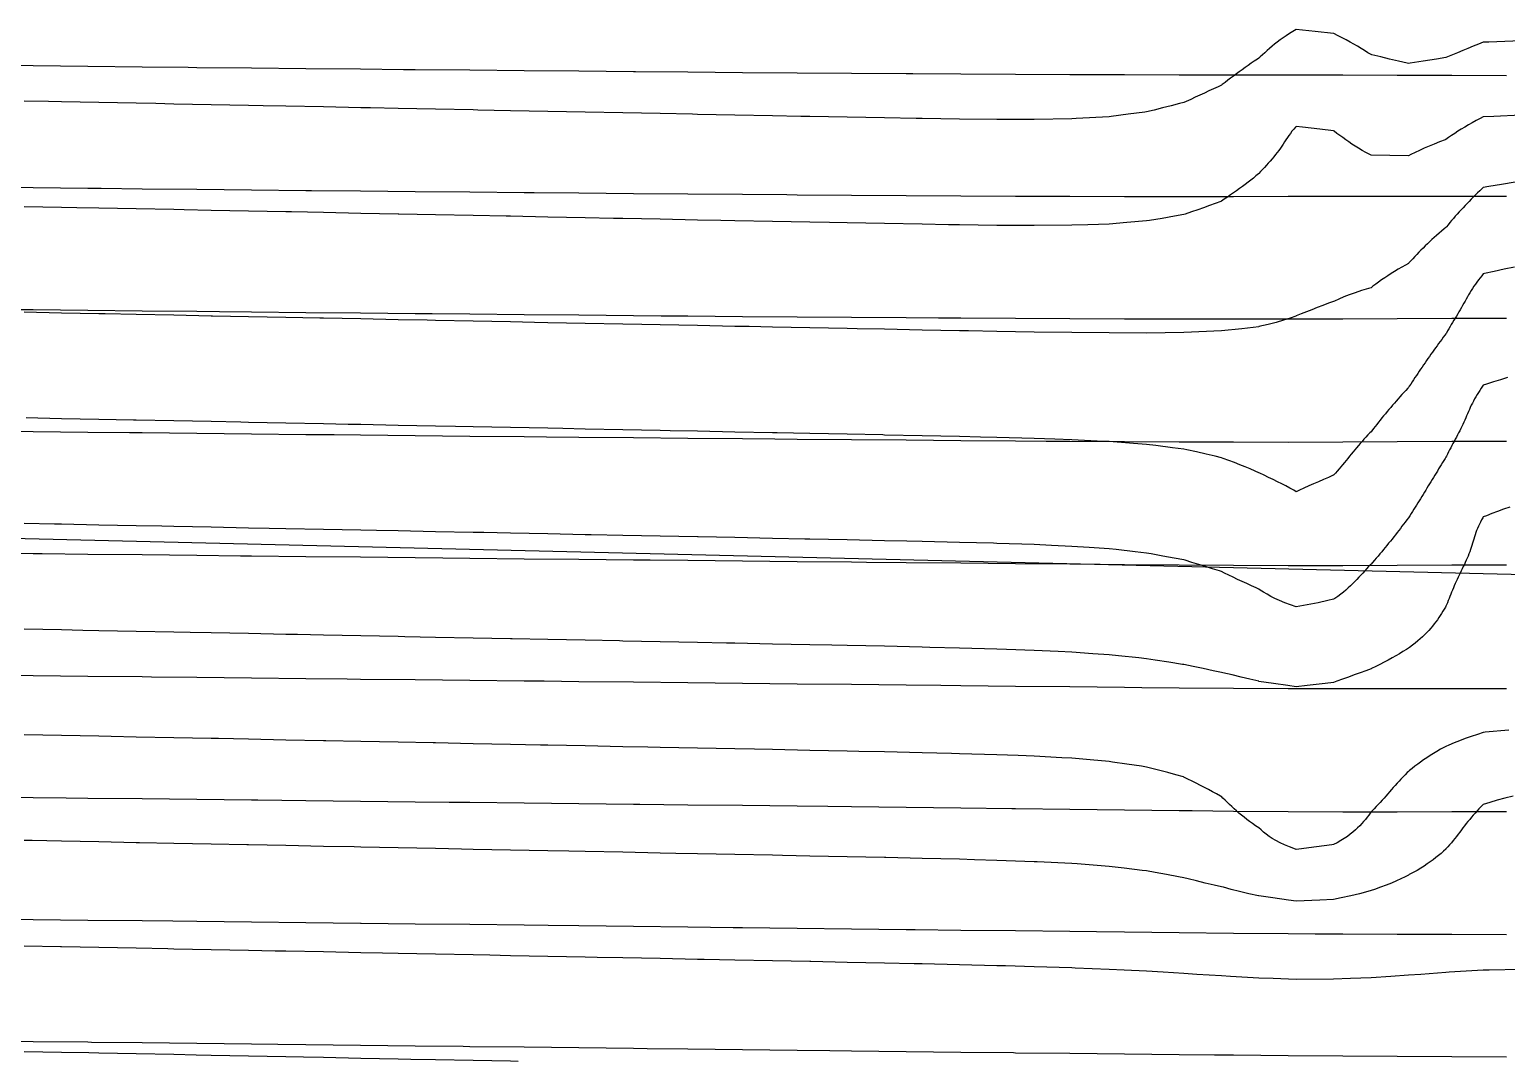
# Model space of a CAD drawing. Header units: metres. Extents: x 0 to 7092, y 40 to 458.
# Drawn here: x 3301 to 3386.6, y 40 to 99.8 of the extents above; entities that cross this region are included whole.
import ezdxf

# ---------------------------------------------------------------- set-up
doc = ezdxf.new("R2010")
doc.units = ezdxf.units.M

msp = doc.modelspace()

# ---------------------------------------------------------------- linework, layer by layer
at = {"layer": 'Contour_Level_10'}
msp.add_lwpolyline([(3386.6, 97.138), (3383.438, 97.157), (3380.276, 97.169), (3377.115, 97.18), (3373.953, 97.186), (3370.791, 97.185), (3367.629, 97.187), (3364.468, 97.194), (3361.306, 97.204), (3358.144, 97.218), (3354.982, 97.235), (3352.199, 97.252), (3351.821, 97.255), (3348.659, 97.276), (3345.497, 97.299), (3342.335, 97.324), (3339.174, 97.349), (3336.128, 97.375), (3336.012, 97.376), (3332.85, 97.404), (3329.688, 97.433), (3326.527, 97.462), (3323.365, 97.492), (3322.694, 97.498), (3320.203, 97.522), (3317.041, 97.553), (3313.879, 97.585), (3310.718, 97.616), (3310.207, 97.622), (3307.556, 97.648), (3304.394, 97.681), (3301.232, 97.713), (3298.204, 97.745)], dxfattribs=at)
at = {"layer": 'Contour_Level_11'}
msp.add_lwpolyline([(3386.6, 90.139), (3383.438, 90.149), (3380.276, 90.149), (3377.115, 90.147), (3373.953, 90.142), (3370.791, 90.136), (3367.629, 90.134), (3364.468, 90.136), (3361.306, 90.143), (3358.144, 90.154), (3354.982, 90.169), (3351.821, 90.187), (3348.659, 90.207), (3345.497, 90.23), (3344.905, 90.234), (3342.335, 90.254), (3339.174, 90.279), (3336.012, 90.306), (3332.85, 90.334), (3330.254, 90.357), (3329.688, 90.362), (3326.527, 90.392), (3323.365, 90.422), (3320.203, 90.453), (3317.359, 90.48), (3317.041, 90.484), (3313.879, 90.515), (3310.718, 90.547), (3307.556, 90.579), (3305.178, 90.604), (3304.394, 90.612), (3301.232, 90.644), (3298.071, 90.677)], dxfattribs=at)
at = {"layer": 'Contour_Level_12'}
msp.add_lwpolyline([(3386.6, 83.073), (3383.438, 83.074), (3380.276, 83.061), (3377.115, 83.045), (3373.953, 83.035), (3370.791, 83.032), (3367.629, 83.035), (3364.468, 83.042), (3361.306, 83.053), (3358.144, 83.068), (3354.982, 83.085), (3353.697, 83.093), (3351.821, 83.105), (3348.659, 83.127), (3345.497, 83.151), (3342.335, 83.176), (3339.174, 83.203), (3337.616, 83.216), (3336.012, 83.23), (3332.85, 83.259), (3329.688, 83.288), (3326.527, 83.318), (3324.357, 83.339), (3323.365, 83.349), (3320.203, 83.38), (3317.041, 83.412), (3313.879, 83.444), (3312.035, 83.462), (3310.718, 83.476), (3307.556, 83.508), (3304.394, 83.541), (3301.232, 83.574), (3300.166, 83.586)], dxfattribs=at)
at = {"layer": 'Contour_Level_13'}
msp.add_lwpolyline([(3386.6, 75.946), (3383.438, 75.94), (3380.276, 75.92), (3377.115, 75.899), (3373.953, 75.889), (3370.791, 75.895), (3367.629, 75.908), (3364.468, 75.924), (3361.306, 75.943), (3359.938, 75.952), (3358.144, 75.964), (3354.982, 75.987), (3351.821, 76.011), (3348.659, 76.037), (3345.497, 76.064), (3344.208, 76.075), (3342.335, 76.092), (3339.174, 76.12), (3336.012, 76.15), (3332.85, 76.18), (3330.981, 76.198), (3329.688, 76.211), (3326.527, 76.242), (3323.365, 76.274), (3320.203, 76.306), (3318.671, 76.321), (3317.041, 76.338), (3313.879, 76.371), (3310.718, 76.404), (3307.556, 76.437), (3306.815, 76.444), (3304.394, 76.47), (3301.232, 76.503), (3298.071, 76.537)], dxfattribs=at)
at = {"layer": 'Contour_Level_14'}
msp.add_lwpolyline([(3386.6, 68.782), (3383.438, 68.775), (3380.276, 68.759), (3377.115, 68.741), (3373.953, 68.737), (3370.791, 68.753), (3367.629, 68.774), (3364.468, 68.799), (3363.063, 68.811), (3361.306, 68.826), (3358.144, 68.854), (3354.982, 68.882), (3351.821, 68.912), (3349.517, 68.934), (3348.659, 68.942), (3345.497, 68.973), (3342.335, 69.004), (3339.174, 69.035), (3336.99, 69.057), (3336.012, 69.067), (3332.85, 69.099), (3329.688, 69.131), (3326.527, 69.164), (3324.965, 69.18), (3323.365, 69.197), (3320.203, 69.23), (3317.041, 69.263), (3313.879, 69.297), (3313.253, 69.303), (3310.718, 69.33), (3307.556, 69.364), (3304.394, 69.398), (3301.746, 69.426), (3301.232, 69.432), (3298.071, 69.466)], dxfattribs=at)
at = {"layer": 'Contour_Level_15'}
msp.add_lwpolyline([(3386.6, 61.607), (3383.438, 61.607), (3380.276, 61.6), (3377.115, 61.596), (3373.953, 61.602), (3370.791, 61.621), (3367.629, 61.648), (3365.481, 61.67), (3364.468, 61.68), (3361.306, 61.713), (3358.144, 61.746), (3354.982, 61.78), (3353.82, 61.793), (3351.821, 61.814), (3348.659, 61.848), (3345.497, 61.882), (3342.335, 61.916), (3342.332, 61.916), (3339.174, 61.95), (3336.012, 61.984), (3332.85, 62.018), (3330.846, 62.039), (3329.688, 62.051), (3326.527, 62.085), (3323.365, 62.12), (3320.203, 62.154), (3319.425, 62.162), (3317.041, 62.188), (3313.879, 62.222), (3310.718, 62.257), (3308.09, 62.285), (3307.556, 62.291), (3304.394, 62.326), (3301.232, 62.36), (3298.071, 62.395)], dxfattribs=at)
at = {"layer": 'Contour_Level_16'}
for points in [[(3387.426, 99.165), (3385.588, 99.099), (3385.258, 99.087), (3384.978, 98.976), (3384.671, 98.853), (3384.367, 98.73), (3384.067, 98.607), (3383.77, 98.483), (3383.477, 98.36), (3383.185, 98.237), (3383.09, 98.197), (3382.555, 98.114), (3381.778, 97.991), (3381.025, 97.868), (3380.922, 97.851), (3380.851, 97.868), (3380.34, 97.991), (3379.83, 98.114), (3379.319, 98.237), (3378.805, 98.36), (3378.754, 98.372), (3378.575, 98.483), (3378.374, 98.607), (3378.172, 98.73), (3377.966, 98.853), (3377.756, 98.976), (3377.54, 99.099), (3377.318, 99.222), (3377.088, 99.345), (3376.849, 99.468), (3376.602, 99.592), (3376.586, 99.599), (3375.524, 99.715), (3374.418, 99.827), (3374.231, 99.715), (3374.032, 99.592), (3373.842, 99.468), (3373.659, 99.345), (3373.486, 99.222), (3373.322, 99.099), (3373.167, 98.976), (3373.019, 98.853), (3372.876, 98.73), (3372.737, 98.607), (3372.6, 98.483), (3372.464, 98.36), (3372.328, 98.237), (3372.25, 98.167), (3372.17, 98.114), (3371.987, 97.991), (3371.807, 97.868), (3371.631, 97.745), (3371.457, 97.622), (3371.285, 97.498), (3371.116, 97.375), (3370.949, 97.252), (3370.783, 97.129), (3370.619, 97.006), (3370.457, 96.883), (3370.295, 96.76), (3370.135, 96.637), (3370.082, 96.595), (3369.901, 96.514), (3369.632, 96.39), (3369.364, 96.267), (3369.098, 96.144), (3368.832, 96.021), (3368.567, 95.898), (3368.303, 95.775), (3368.039, 95.652), (3367.914, 95.593), (3367.657, 95.529), (3367.168, 95.405), (3366.679, 95.282), (3366.189, 95.159), (3365.746, 95.048), (3365.653, 95.036), (3364.674, 94.913), (3363.694, 94.79), (3363.578, 94.775), (3361.659, 94.667), (3361.41, 94.653), (3359.242, 94.61), (3357.073, 94.609), (3354.905, 94.629), (3352.737, 94.661), (3352.401, 94.667), (3350.569, 94.698), (3348.401, 94.738), (3346.233, 94.78), (3345.712, 94.79), (3344.065, 94.822), (3341.897, 94.864), (3339.729, 94.907), (3339.439, 94.913), (3337.561, 94.95), (3335.393, 94.993), (3333.225, 95.036), (3333.213, 95.036), (3331.057, 95.079), (3328.889, 95.122), (3326.994, 95.159), (3326.721, 95.165), (3324.552, 95.208), (3322.384, 95.25), (3320.776, 95.282), (3320.216, 95.293), (3318.048, 95.336), (3315.88, 95.379), (3314.557, 95.405), (3313.712, 95.422), (3311.544, 95.465), (3309.376, 95.508), (3308.339, 95.529), (3307.208, 95.551), (3305.04, 95.594), (3302.872, 95.637), (3302.121, 95.652), (3300.704, 95.68)], [(3386.6, 54.464), (3383.438, 54.465), (3380.276, 54.46), (3377.115, 54.454), (3373.953, 54.465), (3370.791, 54.5), (3368.382, 54.529), (3367.629, 54.537), (3364.468, 54.575), (3361.306, 54.612), (3358.144, 54.649), (3357.94, 54.652), (3354.982, 54.686), (3351.821, 54.723), (3348.659, 54.759), (3347.284, 54.775), (3345.497, 54.795), (3342.335, 54.831), (3339.174, 54.867), (3336.381, 54.898), (3336.012, 54.902), (3332.85, 54.937), (3329.688, 54.973), (3326.527, 55.008), (3325.337, 55.021), (3323.365, 55.043), (3320.203, 55.078), (3317.041, 55.113), (3314.243, 55.144), (3313.879, 55.148), (3310.718, 55.183), (3307.556, 55.218), (3304.394, 55.253), (3303.145, 55.267), (3301.232, 55.288), (3298.071, 55.324)]]:
    msp.add_lwpolyline(points, dxfattribs=at)
at = {"layer": 'Contour_Level_17'}
for points in [[(3387.426, 94.863), (3385.877, 94.79), (3385.258, 94.76), (3385.078, 94.667), (3384.844, 94.544), (3384.618, 94.42), (3384.399, 94.297), (3384.187, 94.174), (3383.984, 94.051), (3383.788, 93.928), (3383.6, 93.805), (3383.418, 93.682), (3383.241, 93.559), (3383.09, 93.45), (3383.051, 93.435), (3382.726, 93.312), (3382.415, 93.189), (3382.118, 93.066), (3381.834, 92.943), (3381.562, 92.82), (3381.301, 92.697), (3381.052, 92.574), (3380.922, 92.507), (3378.754, 92.536), (3378.682, 92.574), (3378.453, 92.697), (3378.235, 92.82), (3378.027, 92.943), (3377.83, 93.066), (3377.641, 93.189), (3377.459, 93.312), (3377.284, 93.435), (3377.113, 93.559), (3376.945, 93.682), (3376.779, 93.805), (3376.614, 93.928), (3376.586, 93.949), (3375.795, 94.051), (3374.774, 94.174), (3374.418, 94.214), (3374.382, 94.174), (3374.274, 94.051), (3374.172, 93.928), (3374.077, 93.805), (3373.989, 93.682), (3373.905, 93.559), (3373.825, 93.435), (3373.747, 93.312), (3373.668, 93.189), (3373.587, 93.066), (3373.503, 92.943), (3373.415, 92.82), (3373.323, 92.697), (3373.226, 92.574), (3373.125, 92.45), (3373.02, 92.327), (3372.912, 92.204), (3372.801, 92.081), (3372.689, 91.958), (3372.577, 91.835), (3372.464, 91.712), (3372.351, 91.589), (3372.25, 91.477), (3372.236, 91.465), (3372.087, 91.342), (3371.935, 91.219), (3371.781, 91.096), (3371.625, 90.973), (3371.465, 90.85), (3371.302, 90.727), (3371.136, 90.604), (3370.966, 90.48), (3370.793, 90.357), (3370.615, 90.234), (3370.434, 90.111), (3370.248, 89.988), (3370.082, 89.881), (3370.041, 89.865), (3369.721, 89.742), (3369.393, 89.619), (3369.055, 89.495), (3368.709, 89.372), (3368.352, 89.249), (3367.985, 89.126), (3367.914, 89.103), (3367.359, 89.003), (3366.654, 88.88), (3365.926, 88.757), (3365.746, 88.727), (3364.606, 88.634), (3363.578, 88.552), (3362.34, 88.511), (3361.41, 88.48), (3359.242, 88.463), (3357.073, 88.474), (3354.905, 88.5), (3354.264, 88.511), (3352.737, 88.535), (3350.569, 88.573), (3348.401, 88.614), (3347.38, 88.634), (3346.233, 88.656), (3344.065, 88.698), (3341.897, 88.741), (3341.085, 88.757), (3339.729, 88.784), (3337.561, 88.826), (3335.393, 88.869), (3334.856, 88.88), (3333.225, 88.912), (3331.057, 88.955), (3328.889, 88.998), (3328.636, 89.003), (3326.721, 89.041), (3324.552, 89.084), (3322.418, 89.126), (3322.384, 89.127), (3320.216, 89.17), (3318.048, 89.213), (3316.199, 89.249), (3315.88, 89.256), (3313.712, 89.298), (3311.544, 89.341), (3309.981, 89.372), (3309.376, 89.384), (3307.208, 89.427), (3305.04, 89.47), (3303.763, 89.495), (3302.872, 89.513), (3300.704, 89.556)], [(3386.6, 47.345), (3383.438, 47.356), (3380.276, 47.366), (3377.115, 47.378), (3375.522, 47.387), (3373.953, 47.397), (3370.791, 47.424), (3367.629, 47.457), (3364.468, 47.492), (3362.843, 47.511), (3361.306, 47.528), (3358.144, 47.565), (3354.982, 47.603), (3352.341, 47.634), (3351.821, 47.64), (3348.659, 47.677), (3345.497, 47.714), (3342.335, 47.75), (3341.792, 47.757), (3339.174, 47.787), (3336.012, 47.823), (3332.85, 47.86), (3331.076, 47.88), (3329.688, 47.896), (3326.527, 47.932), (3323.365, 47.968), (3320.237, 48.003), (3320.203, 48.003), (3317.041, 48.039), (3313.879, 48.075), (3310.718, 48.11), (3309.325, 48.126), (3307.556, 48.146), (3304.394, 48.182), (3301.232, 48.217), (3298.378, 48.249)]]:
    msp.add_lwpolyline(points, dxfattribs=at)
at = {"layer": 'Contour_Level_18'}
for points in [[(3387.105, 90.973), (3386.308, 90.85), (3385.584, 90.727), (3385.258, 90.669), (3385.186, 90.604), (3385.054, 90.48), (3384.926, 90.357), (3384.802, 90.234), (3384.68, 90.111), (3384.56, 89.988), (3384.441, 89.865), (3384.323, 89.742), (3384.205, 89.619), (3384.088, 89.495), (3383.972, 89.372), (3383.858, 89.249), (3383.745, 89.126), (3383.634, 89.003), (3383.525, 88.88), (3383.419, 88.757), (3383.316, 88.634), (3383.216, 88.511), (3383.118, 88.387), (3383.09, 88.351), (3382.984, 88.264), (3382.836, 88.141), (3382.692, 88.018), (3382.55, 87.895), (3382.413, 87.772), (3382.278, 87.649), (3382.145, 87.526), (3382.016, 87.402), (3381.889, 87.279), (3381.764, 87.156), (3381.642, 87.033), (3381.522, 86.91), (3381.404, 86.787), (3381.288, 86.664), (3381.174, 86.541), (3381.062, 86.417), (3380.951, 86.294), (3380.922, 86.262), (3380.755, 86.171), (3380.536, 86.048), (3380.324, 85.925), (3380.119, 85.802), (3379.921, 85.679), (3379.73, 85.556), (3379.545, 85.432), (3379.366, 85.309), (3379.192, 85.186), (3379.023, 85.063), (3378.859, 84.94), (3378.754, 84.859), (3378.605, 84.817), (3378.196, 84.694), (3377.824, 84.571), (3377.485, 84.447), (3377.175, 84.324), (3376.89, 84.201), (3376.629, 84.078), (3376.586, 84.057), (3376.296, 83.955), (3375.958, 83.832), (3375.632, 83.709), (3375.315, 83.586), (3375.005, 83.462), (3374.703, 83.339), (3374.418, 83.221), (3374.404, 83.216), (3374.064, 83.093), (3373.684, 82.97), (3373.26, 82.847), (3372.786, 82.724), (3372.256, 82.601), (3372.25, 82.599), (3371.269, 82.477), (3370.095, 82.354), (3370.082, 82.353), (3367.914, 82.26), (3365.746, 82.232), (3363.578, 82.236), (3361.41, 82.258), (3359.242, 82.288), (3357.073, 82.325), (3355.424, 82.354), (3354.905, 82.364), (3352.737, 82.405), (3350.569, 82.446), (3348.975, 82.477), (3348.401, 82.489), (3346.233, 82.531), (3344.065, 82.574), (3342.721, 82.601), (3341.897, 82.617), (3339.729, 82.66), (3337.561, 82.703), (3336.497, 82.724), (3335.393, 82.746), (3333.225, 82.789), (3331.057, 82.831), (3330.278, 82.847), (3328.889, 82.874), (3326.721, 82.917), (3324.552, 82.96), (3324.059, 82.97), (3322.384, 83.003), (3320.216, 83.046), (3318.048, 83.089), (3317.841, 83.093), (3315.88, 83.132), (3313.712, 83.175), (3311.623, 83.216), (3311.544, 83.218), (3309.376, 83.261), (3307.208, 83.304), (3305.405, 83.339), (3305.04, 83.347), (3302.872, 83.389), (3300.704, 83.432)], [(3386.6, 40.248), (3383.438, 40.267), (3380.276, 40.287), (3377.115, 40.308), (3373.953, 40.332), (3370.791, 40.359), (3369.688, 40.369), (3367.629, 40.389), (3364.468, 40.422), (3361.306, 40.456), (3358.144, 40.491), (3358.042, 40.492), (3354.982, 40.527), (3351.821, 40.564), (3348.659, 40.601), (3347.385, 40.616), (3345.497, 40.638), (3342.335, 40.674), (3339.174, 40.711), (3336.806, 40.739), (3336.012, 40.748), (3332.85, 40.785), (3329.688, 40.821), (3326.527, 40.858), (3326.151, 40.862), (3323.365, 40.894), (3320.203, 40.93), (3317.041, 40.966), (3315.41, 40.985), (3313.879, 41.002), (3310.718, 41.039), (3307.556, 41.075), (3304.606, 41.108), (3304.394, 41.111), (3301.232, 41.146), (3298.071, 41.182)]]:
    msp.add_lwpolyline(points, dxfattribs=at)
at = {"layer": 'Contour_Level_19'}
msp.add_lwpolyline([(3387.063, 86.048), (3386.463, 85.925), (3385.883, 85.802), (3385.335, 85.679), (3385.258, 85.661), (3385.173, 85.556), (3385.076, 85.432), (3384.981, 85.309), (3384.889, 85.186), (3384.8, 85.063), (3384.715, 84.94), (3384.634, 84.817), (3384.556, 84.694), (3384.482, 84.571), (3384.409, 84.447), (3384.339, 84.324), (3384.269, 84.201), (3384.201, 84.078), (3384.132, 83.955), (3384.062, 83.832), (3383.992, 83.709), (3383.921, 83.586), (3383.849, 83.462), (3383.776, 83.339), (3383.702, 83.216), (3383.628, 83.093), (3383.553, 82.97), (3383.479, 82.847), (3383.405, 82.724), (3383.332, 82.601), (3383.259, 82.477), (3383.188, 82.354), (3383.119, 82.231), (3383.09, 82.18), (3383.035, 82.108), (3382.942, 81.985), (3382.849, 81.862), (3382.757, 81.739), (3382.666, 81.616), (3382.576, 81.492), (3382.487, 81.369), (3382.399, 81.246), (3382.311, 81.123), (3382.224, 81), (3382.137, 80.877), (3382.051, 80.754), (3381.965, 80.631), (3381.88, 80.508), (3381.796, 80.384), (3381.711, 80.261), (3381.628, 80.138), (3381.544, 80.015), (3381.461, 79.892), (3381.379, 79.769), (3381.297, 79.646), (3381.215, 79.523), (3381.134, 79.399), (3381.053, 79.276), (3380.972, 79.153), (3380.922, 79.076), (3380.879, 79.03), (3380.764, 78.907), (3380.651, 78.784), (3380.54, 78.661), (3380.429, 78.538), (3380.32, 78.414), (3380.212, 78.291), (3380.105, 78.168), (3379.999, 78.045), (3379.894, 77.922), (3379.79, 77.799), (3379.687, 77.676), (3379.585, 77.553), (3379.484, 77.429), (3379.384, 77.306), (3379.284, 77.183), (3379.186, 77.06), (3379.088, 76.937), (3378.991, 76.814), (3378.895, 76.691), (3378.8, 76.568), (3378.754, 76.508), (3378.692, 76.444), (3378.573, 76.321), (3378.457, 76.198), (3378.344, 76.075), (3378.233, 75.952), (3378.124, 75.829), (3378.018, 75.706), (3377.914, 75.583), (3377.812, 75.459), (3377.71, 75.336), (3377.61, 75.213), (3377.51, 75.09), (3377.41, 74.967), (3377.309, 74.844), (3377.208, 74.721), (3377.105, 74.598), (3377.001, 74.474), (3376.897, 74.351), (3376.791, 74.228), (3376.685, 74.105), (3376.586, 73.99), (3376.567, 73.982), (3376.285, 73.859), (3375.999, 73.736), (3375.711, 73.613), (3375.424, 73.489), (3375.141, 73.366), (3374.865, 73.243), (3374.599, 73.12), (3374.418, 73.033), (3374.273, 73.12), (3374.055, 73.243), (3373.823, 73.366), (3373.58, 73.489), (3373.329, 73.613), (3373.073, 73.736), (3372.816, 73.859), (3372.561, 73.982), (3372.308, 74.105), (3372.25, 74.134), (3372.035, 74.228), (3371.748, 74.351), (3371.453, 74.474), (3371.15, 74.598), (3370.839, 74.721), (3370.517, 74.844), (3370.185, 74.967), (3370.082, 75.004), (3369.723, 75.09), (3369.194, 75.213), (3368.646, 75.336), (3368.079, 75.459), (3367.914, 75.495), (3367.241, 75.583), (3366.274, 75.706), (3365.746, 75.771), (3364.995, 75.829), (3363.578, 75.936), (3363.243, 75.952), (3361.41, 76.041), (3360.435, 76.075), (3359.242, 76.116), (3357.073, 76.176), (3356.126, 76.198), (3354.905, 76.227), (3352.737, 76.274), (3350.569, 76.319), (3350.468, 76.321), (3348.401, 76.363), (3346.233, 76.407), (3344.341, 76.444), (3344.065, 76.45), (3341.897, 76.493), (3339.729, 76.536), (3338.136, 76.568), (3337.561, 76.579), (3335.393, 76.622), (3333.225, 76.665), (3331.919, 76.691), (3331.057, 76.708), (3328.889, 76.751), (3326.721, 76.794), (3325.701, 76.814), (3324.552, 76.837), (3322.384, 76.879), (3320.216, 76.922), (3319.483, 76.937), (3318.048, 76.965), (3315.88, 77.008), (3313.712, 77.051), (3313.265, 77.06), (3311.544, 77.094), (3309.376, 77.137), (3307.208, 77.18), (3307.046, 77.183), (3305.04, 77.223), (3302.872, 77.266), (3300.828, 77.306)], dxfattribs=at)
at = {"layer": 'Contour_Level_20'}
msp.add_lwpolyline([(3386.661, 79.646), (3386.255, 79.523), (3385.847, 79.399), (3385.445, 79.276), (3385.258, 79.218), (3385.216, 79.153), (3385.135, 79.03), (3385.054, 78.907), (3384.975, 78.784), (3384.899, 78.661), (3384.825, 78.538), (3384.755, 78.414), (3384.688, 78.291), (3384.624, 78.168), (3384.564, 78.045), (3384.506, 77.922), (3384.45, 77.799), (3384.396, 77.676), (3384.343, 77.553), (3384.291, 77.429), (3384.238, 77.306), (3384.184, 77.183), (3384.129, 77.06), (3384.072, 76.937), (3384.014, 76.814), (3383.954, 76.691), (3383.892, 76.568), (3383.829, 76.444), (3383.764, 76.321), (3383.699, 76.198), (3383.633, 76.075), (3383.567, 75.952), (3383.501, 75.829), (3383.435, 75.706), (3383.37, 75.583), (3383.306, 75.459), (3383.243, 75.336), (3383.181, 75.213), (3383.119, 75.09), (3383.09, 75.031), (3383.051, 74.967), (3382.974, 74.844), (3382.898, 74.721), (3382.822, 74.598), (3382.747, 74.474), (3382.671, 74.351), (3382.596, 74.228), (3382.521, 74.105), (3382.446, 73.982), (3382.371, 73.859), (3382.296, 73.736), (3382.221, 73.613), (3382.146, 73.489), (3382.071, 73.366), (3381.995, 73.243), (3381.92, 73.12), (3381.844, 72.997), (3381.768, 72.874), (3381.692, 72.751), (3381.616, 72.628), (3381.54, 72.505), (3381.464, 72.381), (3381.387, 72.258), (3381.31, 72.135), (3381.233, 72.012), (3381.156, 71.889), (3381.079, 71.766), (3381.001, 71.643), (3380.923, 71.52), (3380.922, 71.518), (3380.829, 71.396), (3380.735, 71.273), (3380.641, 71.15), (3380.546, 71.027), (3380.451, 70.904), (3380.356, 70.781), (3380.261, 70.658), (3380.165, 70.535), (3380.068, 70.411), (3379.971, 70.288), (3379.873, 70.165), (3379.774, 70.042), (3379.675, 69.919), (3379.575, 69.796), (3379.473, 69.673), (3379.371, 69.55), (3379.267, 69.426), (3379.162, 69.303), (3379.056, 69.18), (3378.948, 69.057), (3378.838, 68.934), (3378.754, 68.841), (3378.726, 68.811), (3378.612, 68.688), (3378.498, 68.565), (3378.385, 68.441), (3378.272, 68.318), (3378.158, 68.195), (3378.044, 68.072), (3377.929, 67.949), (3377.812, 67.826), (3377.692, 67.703), (3377.567, 67.58), (3377.437, 67.456), (3377.299, 67.333), (3377.153, 67.21), (3376.998, 67.087), (3376.83, 66.964), (3376.651, 66.841), (3376.586, 66.799), (3376.25, 66.718), (3375.683, 66.595), (3375.047, 66.471), (3374.418, 66.362), (3374.088, 66.471), (3373.753, 66.595), (3373.454, 66.718), (3373.186, 66.841), (3372.945, 66.964), (3372.726, 67.087), (3372.525, 67.21), (3372.336, 67.333), (3372.25, 67.391), (3372.099, 67.456), (3371.82, 67.58), (3371.549, 67.703), (3371.284, 67.826), (3371.023, 67.949), (3370.767, 68.072), (3370.513, 68.195), (3370.262, 68.318), (3370.082, 68.407), (3369.969, 68.441), (3369.565, 68.565), (3369.164, 68.688), (3368.766, 68.811), (3368.369, 68.934), (3367.975, 69.057), (3367.914, 69.076), (3367.351, 69.18), (3366.686, 69.303), (3366.021, 69.426), (3365.746, 69.478), (3365.094, 69.55), (3363.977, 69.673), (3363.578, 69.717), (3362.423, 69.796), (3361.41, 69.865), (3360.23, 69.919), (3359.242, 69.964), (3357.073, 70.037), (3356.869, 70.042), (3354.905, 70.095), (3352.737, 70.146), (3351.86, 70.165), (3350.569, 70.193), (3348.401, 70.238), (3346.233, 70.282), (3345.941, 70.288), (3344.065, 70.326), (3341.897, 70.369), (3339.771, 70.411), (3339.729, 70.412), (3337.561, 70.455), (3335.393, 70.498), (3333.56, 70.535), (3333.225, 70.541), (3331.057, 70.584), (3328.889, 70.627), (3327.343, 70.658), (3326.721, 70.67), (3324.552, 70.713), (3322.384, 70.756), (3321.125, 70.781), (3320.216, 70.799), (3318.048, 70.842), (3315.88, 70.885), (3314.907, 70.904), (3313.712, 70.928), (3311.544, 70.97), (3309.376, 71.013), (3308.688, 71.027), (3307.208, 71.056), (3305.04, 71.099), (3302.872, 71.142), (3302.47, 71.15), (3300.704, 71.185)], dxfattribs=at)
at = {"layer": 'Contour_Level_21'}
for points in [[(2418.3, 91.479), (4565.815, 40)], [(3386.805, 72.135), (3386.435, 72.012), (3386.08, 71.889), (3385.745, 71.766), (3385.435, 71.643), (3385.258, 71.566), (3385.231, 71.52), (3385.161, 71.396), (3385.095, 71.273), (3385.033, 71.15), (3384.975, 71.027), (3384.922, 70.904), (3384.873, 70.781), (3384.827, 70.658), (3384.785, 70.535), (3384.745, 70.411), (3384.706, 70.288), (3384.669, 70.165), (3384.631, 70.042), (3384.592, 69.919), (3384.553, 69.796), (3384.511, 69.673), (3384.468, 69.55), (3384.422, 69.426), (3384.374, 69.303), (3384.324, 69.18), (3384.271, 69.057), (3384.216, 68.934), (3384.159, 68.811), (3384.101, 68.688), (3384.042, 68.565), (3383.982, 68.441), (3383.922, 68.318), (3383.862, 68.195), (3383.803, 68.072), (3383.744, 67.949), (3383.688, 67.826), (3383.632, 67.703), (3383.578, 67.58), (3383.526, 67.456), (3383.475, 67.333), (3383.425, 67.21), (3383.376, 67.087), (3383.327, 66.964), (3383.279, 66.841), (3383.229, 66.718), (3383.178, 66.595), (3383.126, 66.471), (3383.09, 66.392), (3383.066, 66.348), (3382.994, 66.225), (3382.921, 66.102), (3382.845, 65.979), (3382.766, 65.856), (3382.684, 65.733), (3382.598, 65.61), (3382.509, 65.486), (3382.415, 65.363), (3382.316, 65.24), (3382.213, 65.117), (3382.103, 64.994), (3381.988, 64.871), (3381.867, 64.748), (3381.738, 64.625), (3381.603, 64.502), (3381.46, 64.378), (3381.309, 64.255), (3381.151, 64.132), (3380.984, 64.009), (3380.922, 63.965), (3380.8, 63.886), (3380.603, 63.763), (3380.399, 63.64), (3380.187, 63.517), (3379.968, 63.393), (3379.742, 63.27), (3379.51, 63.147), (3379.272, 63.024), (3379.028, 62.901), (3378.78, 62.778), (3378.754, 62.765), (3378.457, 62.655), (3378.12, 62.532), (3377.781, 62.408), (3377.44, 62.285), (3377.101, 62.162), (3376.765, 62.039), (3376.586, 61.972), (3376.101, 61.916), (3375.056, 61.793), (3374.418, 61.716), (3373.928, 61.793), (3373.101, 61.916), (3372.25, 62.037), (3372.244, 62.039), (3371.739, 62.162), (3371.224, 62.285), (3370.701, 62.408), (3370.174, 62.532), (3370.082, 62.553), (3369.605, 62.655), (3369.024, 62.778), (3368.441, 62.901), (3367.914, 63.012), (3367.837, 63.024), (3367.042, 63.147), (3366.246, 63.27), (3365.746, 63.347), (3365.307, 63.393), (3364.127, 63.517), (3363.578, 63.574), (3362.633, 63.64), (3361.41, 63.725), (3360.62, 63.763), (3359.242, 63.829), (3357.638, 63.886), (3357.073, 63.906), (3354.905, 63.967), (3353.193, 64.009), (3352.737, 64.02), (3350.569, 64.068), (3348.401, 64.114), (3347.517, 64.132), (3346.233, 64.158), (3344.065, 64.202), (3341.897, 64.245), (3341.403, 64.255), (3339.729, 64.289), (3337.561, 64.332), (3335.393, 64.375), (3335.2, 64.378), (3333.225, 64.418), (3331.057, 64.46), (3328.985, 64.502), (3328.889, 64.503), (3326.721, 64.546), (3324.552, 64.589), (3322.767, 64.625), (3322.384, 64.632), (3320.216, 64.675), (3318.048, 64.718), (3316.548, 64.748), (3315.88, 64.761), (3313.712, 64.804), (3311.544, 64.847), (3310.33, 64.871), (3309.376, 64.89), (3307.208, 64.933), (3305.04, 64.976), (3304.112, 64.994), (3302.872, 65.019), (3300.704, 65.061)]]:
    msp.add_lwpolyline(points, dxfattribs=at)
at = {"layer": 'Contour_Level_22'}
msp.add_lwpolyline([(3386.745, 59.207), (3385.367, 59.084), (3385.258, 59.074), (3384.914, 58.961), (3384.553, 58.838), (3384.207, 58.715), (3383.877, 58.592), (3383.564, 58.468), (3383.266, 58.345), (3383.09, 58.269), (3383.005, 58.222), (3382.785, 58.099), (3382.573, 57.976), (3382.369, 57.853), (3382.173, 57.73), (3381.984, 57.607), (3381.802, 57.483), (3381.627, 57.36), (3381.458, 57.237), (3381.295, 57.114), (3381.137, 56.991), (3380.985, 56.868), (3380.922, 56.816), (3380.849, 56.745), (3380.726, 56.622), (3380.606, 56.498), (3380.489, 56.375), (3380.375, 56.252), (3380.263, 56.129), (3380.153, 56.006), (3380.045, 55.883), (3379.937, 55.76), (3379.83, 55.637), (3379.722, 55.514), (3379.615, 55.39), (3379.507, 55.267), (3379.397, 55.144), (3379.286, 55.021), (3379.173, 54.898), (3379.057, 54.775), (3378.939, 54.652), (3378.818, 54.529), (3378.754, 54.466), (3378.711, 54.405), (3378.621, 54.282), (3378.526, 54.159), (3378.427, 54.036), (3378.324, 53.913), (3378.215, 53.79), (3378.099, 53.667), (3377.976, 53.544), (3377.844, 53.42), (3377.702, 53.297), (3377.548, 53.174), (3377.382, 53.051), (3377.202, 52.928), (3377.005, 52.805), (3376.791, 52.682), (3376.586, 52.573), (3376.49, 52.559), (3375.599, 52.435), (3374.578, 52.312), (3374.418, 52.294), (3374.367, 52.312), (3374.038, 52.435), (3373.743, 52.559), (3373.479, 52.682), (3373.243, 52.805), (3373.032, 52.928), (3372.844, 53.051), (3372.675, 53.174), (3372.522, 53.297), (3372.383, 53.42), (3372.254, 53.544), (3372.25, 53.548), (3372.067, 53.667), (3371.887, 53.79), (3371.716, 53.913), (3371.552, 54.036), (3371.396, 54.159), (3371.245, 54.282), (3371.099, 54.405), (3370.958, 54.529), (3370.821, 54.652), (3370.688, 54.775), (3370.557, 54.898), (3370.428, 55.021), (3370.301, 55.144), (3370.175, 55.267), (3370.082, 55.358), (3370.021, 55.39), (3369.791, 55.514), (3369.561, 55.637), (3369.33, 55.76), (3369.098, 55.883), (3368.865, 56.006), (3368.628, 56.129), (3368.389, 56.252), (3368.146, 56.375), (3367.914, 56.49), (3367.884, 56.498), (3367.436, 56.622), (3366.981, 56.745), (3366.52, 56.868), (3366.051, 56.991), (3365.746, 57.07), (3365.448, 57.114), (3364.612, 57.237), (3363.766, 57.36), (3363.578, 57.387), (3362.469, 57.483), (3361.41, 57.575), (3360.831, 57.607), (3359.242, 57.694), (3358.311, 57.73), (3357.073, 57.777), (3354.905, 57.841), (3354.445, 57.853), (3352.737, 57.895), (3350.569, 57.944), (3349.07, 57.976), (3348.401, 57.99), (3346.233, 58.035), (3344.065, 58.078), (3343.03, 58.099), (3341.897, 58.122), (3339.729, 58.165), (3337.561, 58.208), (3336.84, 58.222), (3335.393, 58.251), (3333.225, 58.294), (3331.057, 58.337), (3330.626, 58.345), (3328.889, 58.38), (3326.721, 58.423), (3324.552, 58.466), (3324.408, 58.468), (3322.384, 58.509), (3320.216, 58.551), (3318.19, 58.592), (3318.048, 58.594), (3315.88, 58.637), (3313.712, 58.68), (3311.972, 58.715), (3311.544, 58.723), (3309.376, 58.766), (3307.208, 58.809), (3305.754, 58.838), (3305.04, 58.852), (3302.872, 58.895), (3300.704, 58.938)], dxfattribs=at)
at = {"layer": 'Contour_Level_23'}
msp.add_lwpolyline([(3386.998, 55.39), (3386.513, 55.267), (3386.066, 55.144), (3385.645, 55.021), (3385.258, 54.904), (3385.252, 54.898), (3385.127, 54.775), (3385.008, 54.652), (3384.894, 54.529), (3384.783, 54.405), (3384.676, 54.282), (3384.572, 54.159), (3384.469, 54.036), (3384.369, 53.913), (3384.271, 53.79), (3384.175, 53.667), (3384.08, 53.544), (3383.987, 53.42), (3383.894, 53.297), (3383.802, 53.174), (3383.708, 53.051), (3383.613, 52.928), (3383.516, 52.805), (3383.415, 52.682), (3383.309, 52.559), (3383.198, 52.435), (3383.09, 52.323), (3383.079, 52.312), (3382.945, 52.189), (3382.807, 52.066), (3382.663, 51.943), (3382.512, 51.82), (3382.354, 51.697), (3382.187, 51.574), (3382.012, 51.45), (3381.827, 51.327), (3381.631, 51.204), (3381.423, 51.081), (3381.203, 50.958), (3380.968, 50.835), (3380.922, 50.811), (3380.733, 50.712), (3380.485, 50.589), (3380.22, 50.465), (3379.936, 50.342), (3379.632, 50.219), (3379.307, 50.096), (3378.958, 49.973), (3378.754, 49.905), (3378.559, 49.85), (3378.091, 49.727), (3377.579, 49.604), (3377.02, 49.48), (3376.586, 49.391), (3375.784, 49.357), (3374.418, 49.301), (3373.969, 49.357), (3373.057, 49.48), (3372.25, 49.601), (3372.239, 49.604), (3371.666, 49.727), (3371.137, 49.85), (3370.647, 49.973), (3370.195, 50.096), (3370.082, 50.129), (3369.671, 50.219), (3369.14, 50.342), (3368.639, 50.465), (3368.164, 50.589), (3367.914, 50.656), (3367.594, 50.712), (3366.902, 50.835), (3366.236, 50.958), (3365.746, 51.052), (3365.494, 51.081), (3364.452, 51.204), (3363.578, 51.31), (3363.346, 51.327), (3361.716, 51.45), (3361.41, 51.474), (3359.413, 51.574), (3359.242, 51.582), (3357.073, 51.66), (3355.767, 51.697), (3354.905, 51.721), (3352.737, 51.774), (3350.642, 51.82), (3350.569, 51.821), (3348.401, 51.867), (3346.233, 51.911), (3344.658, 51.943), (3344.065, 51.955), (3341.897, 51.998), (3339.729, 52.041), (3338.48, 52.066), (3337.561, 52.084), (3335.393, 52.127), (3333.225, 52.17), (3332.268, 52.189), (3331.057, 52.213), (3328.889, 52.256), (3326.721, 52.299), (3326.05, 52.312), (3324.552, 52.342), (3322.384, 52.385), (3320.216, 52.428), (3319.832, 52.435), (3318.048, 52.471), (3315.88, 52.514), (3313.712, 52.557), (3313.614, 52.559), (3311.544, 52.6), (3309.376, 52.642), (3307.396, 52.682), (3307.208, 52.685), (3305.04, 52.728), (3302.872, 52.771), (3301.177, 52.805), (3300.704, 52.814)], dxfattribs=at)
at = {"layer": 'Contour_Level_24'}
msp.add_lwpolyline([(3387.426, 45.323), (3385.595, 45.294), (3385.258, 45.289), (3383.275, 45.171), (3383.09, 45.161), (3381.637, 45.048), (3380.922, 44.996), (3379.891, 44.925), (3378.754, 44.851), (3377.555, 44.802), (3376.586, 44.764), (3374.418, 44.757), (3373.084, 44.802), (3372.25, 44.83), (3370.604, 44.925), (3370.082, 44.956), (3368.665, 45.048), (3367.914, 45.098), (3366.7, 45.171), (3365.746, 45.23), (3364.452, 45.294), (3363.578, 45.339), (3361.605, 45.417), (3361.41, 45.425), (3359.242, 45.495), (3357.574, 45.541), (3357.073, 45.554), (3354.905, 45.606), (3352.737, 45.654), (3352.289, 45.664), (3350.569, 45.7), (3348.401, 45.744), (3346.299, 45.787), (3346.233, 45.788), (3344.065, 45.831), (3341.897, 45.875), (3340.121, 45.91), (3339.729, 45.918), (3337.561, 45.961), (3335.393, 46.004), (3333.909, 46.033), (3333.225, 46.047), (3331.057, 46.09), (3328.889, 46.132), (3327.692, 46.156), (3326.721, 46.175), (3324.552, 46.218), (3322.384, 46.261), (3321.474, 46.279), (3320.216, 46.304), (3318.048, 46.347), (3315.88, 46.39), (3315.256, 46.402), (3313.712, 46.433), (3311.544, 46.476), (3309.376, 46.519), (3309.038, 46.526), (3307.208, 46.562), (3305.04, 46.605), (3302.872, 46.648), (3302.819, 46.649), (3300.704, 46.691)], dxfattribs=at)
at = {"layer": 'Contour_Level_25'}
msp.add_lwpolyline([(3329.334, 40), (3328.889, 40.009), (3326.721, 40.052), (3324.552, 40.095), (3323.116, 40.123), (3322.384, 40.138), (3320.216, 40.181), (3318.048, 40.223), (3316.898, 40.246), (3315.88, 40.266), (3313.712, 40.309), (3311.544, 40.352), (3310.679, 40.369), (3309.376, 40.395), (3307.208, 40.438), (3305.04, 40.481), (3304.461, 40.492), (3302.872, 40.524), (3300.704, 40.567)], dxfattribs=at)

doc.saveas('drawing.dxf')
